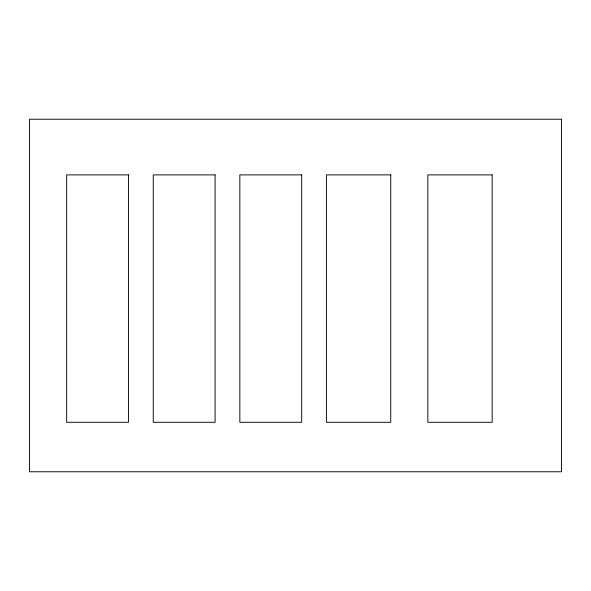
<?xml version="1.0" encoding="UTF-8"?>
<svg xmlns="http://www.w3.org/2000/svg" width="591" height="591" viewBox="0 0 591 591"><rect width="100%" height="100%" fill="white"/><g stroke="black" fill="none" stroke-linecap="round" stroke-linejoin="round"><path stroke-width="0.89" d="M561.45 119.234L29.55 119.234L29.55 471.766L561.45 471.766L561.45 119.234M128.506 174.892L66.657 174.892L66.657 422.292L128.506 422.292L128.506 174.892M215.094 174.892L153.246 174.892L153.246 422.292L215.094 422.292L215.094 174.892M301.683 174.892L239.835 174.892L239.835 422.292L301.683 422.292L301.683 174.892M390.747 174.892L326.424 174.892L326.424 422.292L390.747 422.292L390.747 174.892M492.177 174.892L427.854 174.892L427.854 422.292L492.177 422.292L492.177 174.892"/></g></svg>
